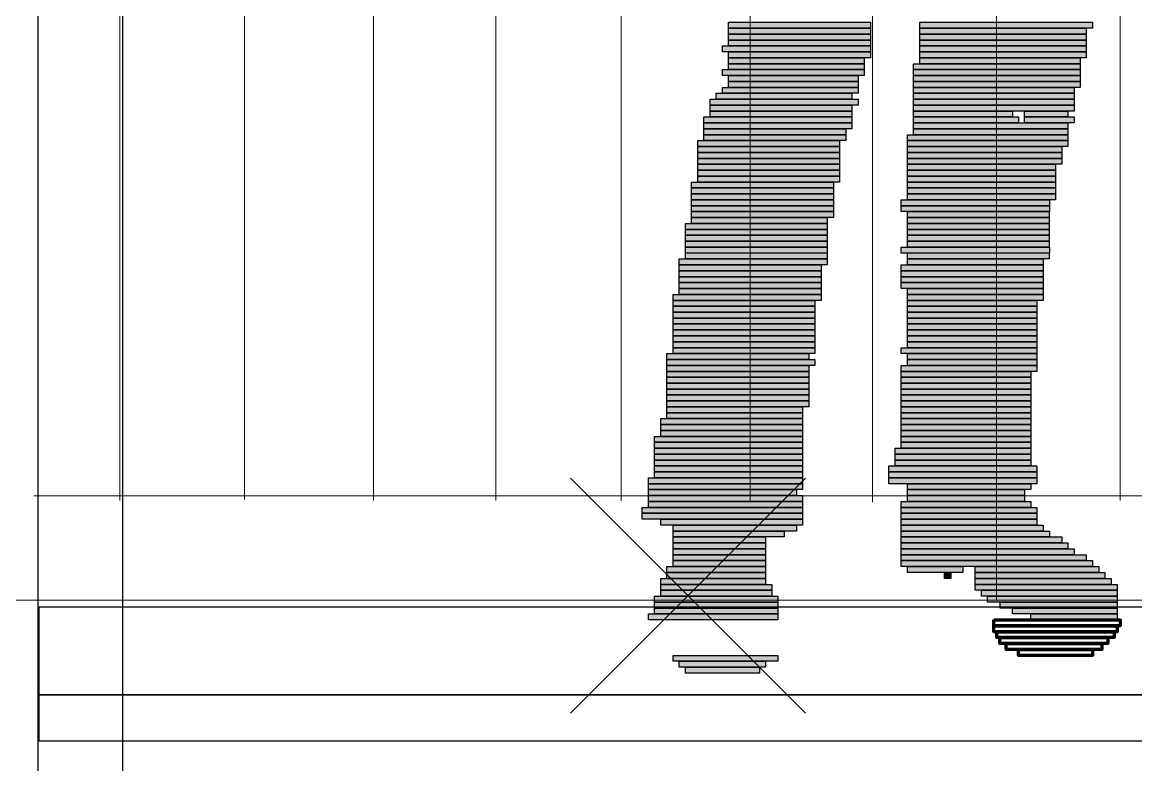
# Model space of a CAD drawing. Header units: millimetres. Extents: x 7 to 41668, y 3977 to 28530.
# Drawn here: x 16815 to 17973, y 14948 to 15720 of the extents above; entities that cross this region are included whole.
import ezdxf

# ---------------------------------------------------------------- set-up
doc = ezdxf.new("R2010")
doc.units = ezdxf.units.MM
doc.header["$LTSCALE"] = 50
for name, color, linetype in [('00_Wand_Bestand', 7, 'Continuous'), ('05_Linien_stark', 7, 'Continuous'), ('06_Linien_fein', 3, 'Continuous'), ('07_Bemassung', 6, 'Continuous')]:
    doc.layers.add(name, color=color, linetype=linetype)

msp = doc.modelspace()

# ---------------------------------------------------------------- hatches: boundary and pattern name
at = {"layer": '00_Wand_Bestand'}
for points in [[(17549.4, 15719.7), (17696.9, 15719.7), (17696.9, 15713.6), (17549.4, 15713.6)], [(17748.2, 15719.7), (17927.8, 15719.7), (17927.8, 15713.6), (17748.2, 15713.6)], [(17549.4, 15713.6), (17696.9, 15713.6), (17696.9, 15707.4), (17549.4, 15707.4)], [(17549.4, 15707.4), (17696.9, 15707.4), (17696.9, 15701.3), (17549.4, 15701.3)], [(17748.2, 15713.6), (17921.3, 15713.6), (17921.3, 15707.4), (17748.2, 15707.4)], [(17748.2, 15707.4), (17921.3, 15707.4), (17921.3, 15701.3), (17748.2, 15701.3)], [(17543, 15695.1), (17696.9, 15695.1), (17696.9, 15689), (17543, 15689)], [(17549.4, 15701.3), (17696.9, 15701.3), (17696.9, 15695.1), (17549.4, 15695.1)], [(17748.2, 15701.3), (17921.3, 15701.3), (17921.3, 15695.1), (17748.2, 15695.1)], [(17748.2, 15695.1), (17921.3, 15695.1), (17921.3, 15689), (17748.2, 15689)], [(17549.4, 15689), (17696.9, 15689), (17696.9, 15682.8), (17549.4, 15682.8)], [(17748.2, 15689), (17921.3, 15689), (17921.3, 15682.8), (17748.2, 15682.8)], [(17549.4, 15682.8), (17690.5, 15682.8), (17690.5, 15676.7), (17549.4, 15676.7)], [(17549.4, 15676.7), (17690.5, 15676.7), (17690.5, 15670.5), (17549.4, 15670.5)], [(17741.8, 15676.7), (17914.9, 15676.7), (17914.9, 15670.5), (17741.8, 15670.5)], [(17748.2, 15682.8), (17914.9, 15682.8), (17914.9, 15676.7), (17748.2, 15676.7)], [(17543, 15670.5), (17690.5, 15670.5), (17690.5, 15664.4), (17543, 15664.4)], [(17549.4, 15664.4), (17684.1, 15664.4), (17684.1, 15658.3), (17549.4, 15658.3)], [(17741.8, 15670.5), (17914.9, 15670.5), (17914.9, 15664.4), (17741.8, 15664.4)], [(17741.8, 15664.4), (17914.9, 15664.4), (17914.9, 15658.3), (17741.8, 15658.3)], [(17543, 15652.1), (17684.1, 15652.1), (17684.1, 15645.9), (17543, 15645.9)], [(17549.4, 15658.3), (17684.1, 15658.3), (17684.1, 15652.1), (17549.4, 15652.1)], [(17741.8, 15658.3), (17914.9, 15658.3), (17914.9, 15652.1), (17741.8, 15652.1)], [(17741.8, 15652.1), (17908.5, 15652.1), (17908.5, 15645.9), (17741.8, 15645.9)], [(17530.2, 15639.8), (17684.1, 15639.8), (17684.1, 15633.7), (17530.2, 15633.7)], [(17536.6, 15645.9), (17677.7, 15645.9), (17677.7, 15639.8), (17536.6, 15639.8)], [(17741.8, 15645.9), (17908.5, 15645.9), (17908.5, 15639.8), (17741.8, 15639.8)], [(17741.8, 15639.8), (17908.5, 15639.8), (17908.5, 15633.7), (17741.8, 15633.7)], [(17530.2, 15633.7), (17677.7, 15633.7), (17677.7, 15627.5), (17530.2, 15627.5)], [(17530.2, 15627.5), (17677.7, 15627.5), (17677.7, 15621.4), (17530.2, 15621.4)], [(17741.8, 15633.7), (17908.5, 15633.7), (17908.5, 15627.5), (17741.8, 15627.5)], [(17741.8, 15627.5), (17844.4, 15627.5), (17844.4, 15621.4), (17741.8, 15621.4)], [(17857.2, 15627.5), (17902.1, 15627.5), (17902.1, 15621.4), (17857.2, 15621.4)], [(17523.8, 15621.4), (17677.7, 15621.4), (17677.7, 15615.2), (17523.8, 15615.2)], [(17523.8, 15615.2), (17677.7, 15615.2), (17677.7, 15609.1), (17523.8, 15609.1)], [(17741.8, 15621.4), (17850.8, 15621.4), (17850.8, 15615.2), (17741.8, 15615.2)], [(17741.8, 15615.2), (17902.1, 15615.2), (17902.1, 15609.1), (17741.8, 15609.1)], [(17857.2, 15621.4), (17908.5, 15621.4), (17908.5, 15615.2), (17857.2, 15615.2)], [(17523.8, 15609.1), (17671.3, 15609.1), (17671.3, 15602.9), (17523.8, 15602.9)], [(17523.8, 15602.9), (17671.3, 15602.9), (17671.3, 15596.8), (17523.8, 15596.8)], [(17735.4, 15602.9), (17902.1, 15602.9), (17902.1, 15596.8), (17735.4, 15596.8)], [(17741.8, 15609.1), (17902.1, 15609.1), (17902.1, 15602.9), (17741.8, 15602.9)], [(17517.4, 15596.8), (17664.8, 15596.8), (17664.8, 15590.6), (17517.4, 15590.6)], [(17735.4, 15596.8), (17902.1, 15596.8), (17902.1, 15590.6), (17735.4, 15590.6)], [(17517.4, 15590.6), (17664.8, 15590.6), (17664.8, 15584.5), (17517.4, 15584.5)], [(17517.4, 15584.5), (17664.8, 15584.5), (17664.8, 15578.3), (17517.4, 15578.3)], [(17735.4, 15590.6), (17895.7, 15590.6), (17895.7, 15584.5), (17735.4, 15584.5)], [(17735.4, 15584.5), (17895.7, 15584.5), (17895.7, 15578.3), (17735.4, 15578.3)], [(17517.4, 15578.3), (17664.8, 15578.3), (17664.8, 15572.2), (17517.4, 15572.2)], [(17517.4, 15572.2), (17664.8, 15572.2), (17664.8, 15566), (17517.4, 15566)], [(17735.4, 15578.3), (17895.7, 15578.3), (17895.7, 15572.2), (17735.4, 15572.2)], [(17735.4, 15572.2), (17889.3, 15572.2), (17889.3, 15566), (17735.4, 15566)], [(17517.4, 15566), (17664.8, 15566), (17664.8, 15559.9), (17517.4, 15559.9)], [(17517.4, 15559.9), (17664.8, 15559.9), (17664.8, 15553.7), (17517.4, 15553.7)], [(17735.4, 15566), (17889.3, 15566), (17889.3, 15559.9), (17735.4, 15559.9)], [(17735.4, 15559.9), (17889.3, 15559.9), (17889.3, 15553.7), (17735.4, 15553.7)], [(17510.9, 15553.7), (17658.4, 15553.7), (17658.4, 15547.6), (17510.9, 15547.6)], [(17510.9, 15547.6), (17658.4, 15547.6), (17658.4, 15541.4), (17510.9, 15541.4)], [(17735.4, 15553.7), (17889.3, 15553.7), (17889.3, 15547.6), (17735.4, 15547.6)], [(17735.4, 15547.6), (17889.3, 15547.6), (17889.3, 15541.4), (17735.4, 15541.4)], [(17510.9, 15541.4), (17658.4, 15541.4), (17658.4, 15535.3), (17510.9, 15535.3)], [(17510.9, 15535.3), (17658.4, 15535.3), (17658.4, 15529.1), (17510.9, 15529.1)], [(17729, 15535.3), (17882.9, 15535.3), (17882.9, 15529.1), (17729, 15529.1)], [(17735.4, 15541.4), (17889.3, 15541.4), (17889.3, 15535.3), (17735.4, 15535.3)], [(17510.9, 15529.1), (17658.4, 15529.1), (17658.4, 15523), (17510.9, 15523)], [(17510.9, 15523), (17658.4, 15523), (17658.4, 15516.8), (17510.9, 15516.8)], [(17729, 15529.1), (17882.9, 15529.1), (17882.9, 15523), (17729, 15523)], [(17735.4, 15523), (17882.8, 15523), (17882.8, 15516.8), (17735.4, 15516.8)], [(17504.6, 15510.7), (17652, 15510.7), (17652, 15504.5), (17504.6, 15504.5)], [(17510.9, 15516.8), (17652, 15516.8), (17652, 15510.7), (17510.9, 15510.7)], [(17735.4, 15516.8), (17882.8, 15516.8), (17882.8, 15510.7), (17735.4, 15510.7)], [(17735.4, 15510.7), (17882.8, 15510.7), (17882.8, 15504.5), (17735.4, 15504.5)], [(17504.6, 15504.5), (17652, 15504.5), (17652, 15498.4), (17504.6, 15498.4)], [(17504.6, 15498.4), (17652, 15498.4), (17652, 15492.2), (17504.6, 15492.2)], [(17735.4, 15504.5), (17882.8, 15504.5), (17882.8, 15498.4), (17735.4, 15498.4)], [(17735.4, 15498.4), (17882.8, 15498.4), (17882.8, 15492.2), (17735.4, 15492.2)], [(17504.6, 15492.2), (17652, 15492.2), (17652, 15486.1), (17504.6, 15486.1)], [(17735.4, 15492.2), (17882.8, 15492.2), (17882.8, 15486.1), (17735.4, 15486.1)], [(17504.6, 15486.1), (17652, 15486.1), (17652, 15479.9), (17504.6, 15479.9)], [(17504.6, 15480), (17652, 15480), (17652, 15473.8), (17504.6, 15473.8)], [(17729, 15486.1), (17882.9, 15486.1), (17882.9, 15479.9), (17729, 15479.9)], [(17735.4, 15480), (17882.8, 15480), (17882.8, 15473.8), (17735.4, 15473.8)], [(17498.1, 15473.8), (17652, 15473.8), (17652, 15467.6), (17498.1, 15467.6)], [(17498.1, 15467.6), (17645.6, 15467.6), (17645.6, 15461.5), (17498.1, 15461.5)], [(17729, 15467.6), (17876.4, 15467.6), (17876.4, 15461.5), (17729, 15461.5)], [(17735.4, 15473.8), (17876.4, 15473.8), (17876.4, 15467.6), (17735.4, 15467.6)], [(17498.1, 15461.5), (17645.6, 15461.5), (17645.6, 15455.3), (17498.1, 15455.3)], [(17498.1, 15455.3), (17645.6, 15455.3), (17645.6, 15449.2), (17498.1, 15449.2)], [(17729, 15461.5), (17876.4, 15461.5), (17876.4, 15455.3), (17729, 15455.3)], [(17729, 15455.3), (17876.4, 15455.3), (17876.4, 15449.2), (17729, 15449.2)], [(17498.1, 15449.2), (17645.6, 15449.2), (17645.6, 15443), (17498.1, 15443)], [(17498.1, 15443), (17645.6, 15443), (17645.6, 15436.9), (17498.1, 15436.9)], [(17729, 15449.2), (17876.4, 15449.2), (17876.4, 15443), (17729, 15443)], [(17735.4, 15443), (17876.4, 15443), (17876.4, 15436.9), (17735.4, 15436.9)], [(17491.7, 15436.9), (17645.6, 15436.9), (17645.6, 15430.7), (17491.7, 15430.7)], [(17491.7, 15430.7), (17639.2, 15430.7), (17639.2, 15424.6), (17491.7, 15424.6)], [(17735.4, 15436.9), (17876.4, 15436.9), (17876.4, 15430.7), (17735.4, 15430.7)], [(17735.4, 15430.7), (17870, 15430.7), (17870, 15424.6), (17735.4, 15424.6)], [(17491.7, 15424.6), (17639.2, 15424.6), (17639.2, 15418.4), (17491.7, 15418.4)], [(17491.7, 15418.4), (17639.2, 15418.4), (17639.2, 15412.3), (17491.7, 15412.3)], [(17735.4, 15424.6), (17870, 15424.6), (17870, 15418.4), (17735.4, 15418.4)], [(17735.4, 15418.4), (17870, 15418.4), (17870, 15412.3), (17735.4, 15412.3)], [(17491.7, 15412.3), (17639.2, 15412.3), (17639.2, 15406.2), (17491.7, 15406.2)], [(17491.7, 15406.2), (17639.2, 15406.2), (17639.2, 15400), (17491.7, 15400)], [(17735.4, 15412.3), (17870, 15412.3), (17870, 15406.2), (17735.4, 15406.2)], [(17735.4, 15406.2), (17870, 15406.2), (17870, 15400), (17735.4, 15400)], [(17491.7, 15400), (17639.2, 15400), (17639.2, 15393.8), (17491.7, 15393.8)], [(17735.4, 15400), (17870, 15400), (17870, 15393.8), (17735.4, 15393.8)], [(17491.7, 15393.8), (17639.2, 15393.8), (17639.2, 15387.7), (17491.7, 15387.7)], [(17491.7, 15387.7), (17639.2, 15387.7), (17639.2, 15381.5), (17491.7, 15381.5)], [(17735.4, 15393.8), (17870, 15393.8), (17870, 15387.7), (17735.4, 15387.7)], [(17735.4, 15387.7), (17870, 15387.7), (17870, 15381.5), (17735.4, 15381.5)], [(17485.3, 15375.4), (17632.8, 15375.4), (17632.8, 15369.3), (17485.3, 15369.3)], [(17491.7, 15381.5), (17639.2, 15381.5), (17639.2, 15375.4), (17491.7, 15375.4)], [(17729, 15381.5), (17870, 15381.5), (17870, 15375.4), (17729, 15375.4)], [(17735.4, 15375.4), (17870, 15375.4), (17870, 15369.3), (17735.4, 15369.3)], [(17485.3, 15369.3), (17639.2, 15369.3), (17639.2, 15363.1), (17485.3, 15363.1)], [(17485.3, 15363.1), (17632.8, 15363.1), (17632.8, 15356.9), (17485.3, 15356.9)], [(17729, 15363.1), (17870, 15363.1), (17870, 15356.9), (17729, 15356.9)], [(17735.4, 15369.3), (17870, 15369.3), (17870, 15363.1), (17735.4, 15363.1)], [(17485.3, 15356.9), (17632.8, 15356.9), (17632.8, 15350.8), (17485.3, 15350.8)], [(17485.3, 15350.8), (17632.8, 15350.8), (17632.8, 15344.7), (17485.3, 15344.7)], [(17729, 15356.9), (17863.6, 15356.9), (17863.6, 15350.8), (17729, 15350.8)], [(17729, 15350.8), (17863.6, 15350.8), (17863.6, 15344.7), (17729, 15344.7)], [(17485.3, 15344.7), (17632.8, 15344.7), (17632.8, 15338.5), (17485.3, 15338.5)], [(17485.3, 15338.5), (17632.8, 15338.5), (17632.8, 15332.4), (17485.3, 15332.4)], [(17729, 15344.7), (17863.6, 15344.7), (17863.6, 15338.5), (17729, 15338.5)], [(17729, 15338.5), (17863.6, 15338.5), (17863.6, 15332.4), (17729, 15332.4)], [(17485.3, 15332.4), (17632.8, 15332.4), (17632.8, 15326.2), (17485.3, 15326.2)], [(17485.3, 15326.2), (17632.8, 15326.2), (17632.8, 15320.1), (17485.3, 15320.1)], [(17729, 15332.4), (17863.6, 15332.4), (17863.6, 15326.2), (17729, 15326.2)], [(17729, 15326.2), (17863.6, 15326.2), (17863.6, 15320.1), (17729, 15320.1)], [(17485.3, 15320.1), (17626.4, 15320.1), (17626.4, 15313.9), (17485.3, 15313.9)], [(17485.3, 15313.9), (17626.4, 15313.9), (17626.4, 15307.8), (17485.3, 15307.8)], [(17729, 15320.1), (17863.6, 15320.1), (17863.6, 15313.9), (17729, 15313.9)], [(17729, 15313.9), (17863.6, 15313.9), (17863.6, 15307.8), (17729, 15307.8)], [(17478.9, 15307.8), (17626.4, 15307.8), (17626.4, 15301.6), (17478.9, 15301.6)], [(17478.9, 15301.6), (17626.4, 15301.6), (17626.4, 15295.5), (17478.9, 15295.5)], [(17729, 15307.8), (17863.6, 15307.8), (17863.6, 15301.6), (17729, 15301.6)], [(17729, 15301.6), (17863.6, 15301.6), (17863.6, 15295.5), (17729, 15295.5)], [(17478.9, 15295.5), (17626.4, 15295.5), (17626.4, 15289.3), (17478.9, 15289.3)], [(17729, 15295.5), (17863.6, 15295.5), (17863.6, 15289.3), (17729, 15289.3)], [(17472.4, 15289.3), (17626.3, 15289.3), (17626.3, 15283.2), (17472.4, 15283.2)], [(17472.4, 15283.2), (17626.3, 15283.2), (17626.3, 15277), (17472.4, 15277)], [(17729, 15289.3), (17863.6, 15289.3), (17863.6, 15283.2), (17729, 15283.2)], [(17729, 15283.2), (17863.6, 15283.2), (17863.6, 15277), (17729, 15277)], [(17472.4, 15277), (17626.3, 15277), (17626.3, 15270.9), (17472.4, 15270.9)], [(17472.4, 15270.9), (17626.3, 15270.9), (17626.3, 15264.7), (17472.4, 15264.7)], [(17722.5, 15277), (17863.6, 15277), (17863.6, 15270.9), (17722.5, 15270.9)], [(17722.5, 15270.9), (17863.6, 15270.9), (17863.6, 15264.7), (17722.5, 15264.7)], [(17472.4, 15264.7), (17626.3, 15264.7), (17626.3, 15258.6), (17472.4, 15258.6)], [(17472.4, 15258.6), (17626.3, 15258.6), (17626.3, 15252.4), (17472.4, 15252.4)], [(17716.1, 15258.6), (17870, 15258.6), (17870, 15252.4), (17716.1, 15252.4)], [(17722.5, 15264.7), (17863.6, 15264.7), (17863.6, 15258.6), (17722.5, 15258.6)], [(17466.1, 15246.2), (17626.4, 15246.2), (17626.4, 15240.1), (17466.1, 15240.1)], [(17472.4, 15252.4), (17626.3, 15252.4), (17626.3, 15246.2), (17472.4, 15246.2)], [(17716.1, 15252.4), (17870, 15252.4), (17870, 15246.2), (17716.1, 15246.2)], [(17716.1, 15246.2), (17870, 15246.2), (17870, 15240.1), (17716.1, 15240.1)], [(17466.1, 15240.1), (17626.4, 15240.1), (17626.4, 15234), (17466.1, 15234)], [(17466.1, 15234), (17620, 15234), (17620, 15227.8), (17466.1, 15227.8)], [(17735.4, 15240.1), (17863.6, 15240.1), (17863.6, 15234), (17735.4, 15234)], [(17735.4, 15234), (17857.2, 15234), (17857.2, 15227.8), (17735.4, 15227.8)], [(17466.1, 15227.8), (17626.4, 15227.8), (17626.4, 15221.7), (17466.1, 15221.7)], [(17466.1, 15221.7), (17626.4, 15221.7), (17626.4, 15215.5), (17466.1, 15215.5)], [(17729, 15221.7), (17863.6, 15221.7), (17863.6, 15215.5), (17729, 15215.5)], [(17735.4, 15227.8), (17857.2, 15227.8), (17857.2, 15221.7), (17735.4, 15221.7)], [(17459.6, 15215.5), (17626.4, 15215.5), (17626.4, 15209.4), (17459.6, 15209.4)], [(17459.6, 15209.4), (17626.4, 15209.4), (17626.4, 15203.2), (17459.6, 15203.2)], [(17729, 15215.5), (17870, 15215.5), (17870, 15209.4), (17729, 15209.4)], [(17729, 15209.4), (17870, 15209.4), (17870, 15203.2), (17729, 15203.2)], [(17478.9, 15203.2), (17626.4, 15203.2), (17626.4, 15197.1), (17478.9, 15197.1)], [(17729, 15203.2), (17870, 15203.2), (17870, 15197.1), (17729, 15197.1)], [(17491.7, 15197.1), (17619.9, 15197.1), (17619.9, 15190.9), (17491.7, 15190.9)], [(17491.7, 15190.9), (17607.1, 15190.9), (17607.1, 15184.8), (17491.7, 15184.8)], [(17729, 15197.1), (17876.4, 15197.1), (17876.4, 15190.9), (17729, 15190.9)], [(17729, 15190.9), (17882.9, 15190.9), (17882.9, 15184.8), (17729, 15184.8)], [(17491.7, 15184.8), (17587.9, 15184.8), (17587.9, 15178.6), (17491.7, 15178.6)], [(17491.7, 15178.6), (17587.9, 15178.6), (17587.9, 15172.5), (17491.7, 15172.5)], [(17729, 15184.8), (17895.7, 15184.8), (17895.7, 15178.6), (17729, 15178.6)], [(17729, 15178.6), (17902.1, 15178.6), (17902.1, 15172.5), (17729, 15172.5)], [(17491.7, 15172.5), (17587.9, 15172.5), (17587.9, 15166.3), (17491.7, 15166.3)], [(17491.7, 15166.3), (17587.9, 15166.3), (17587.9, 15160.2), (17491.7, 15160.2)], [(17729, 15172.5), (17908.5, 15172.5), (17908.5, 15166.3), (17729, 15166.3)], [(17729, 15166.3), (17921.3, 15166.3), (17921.3, 15160.2), (17729, 15160.2)], [(17485.3, 15154), (17587.9, 15154), (17587.9, 15147.9), (17485.3, 15147.9)], [(17491.7, 15160.2), (17587.9, 15160.2), (17587.9, 15154), (17491.7, 15154)], [(17729, 15160.2), (17927.8, 15160.2), (17927.8, 15154), (17729, 15154)], [(17735.4, 15154), (17793.1, 15154), (17793.1, 15147.9), (17735.4, 15147.9)], [(17805.9, 15154), (17934.2, 15154), (17934.2, 15147.9), (17805.9, 15147.9)], [(17478.9, 15141.8), (17587.9, 15141.8), (17587.9, 15135.6), (17478.9, 15135.6)], [(17485.3, 15147.9), (17587.9, 15147.9), (17587.9, 15141.8), (17485.3, 15141.8)], [(17773.9, 15147.9), (17780.3, 15147.9), (17780.3, 15141.8), (17773.9, 15141.8)], [(17805.9, 15147.9), (17940.6, 15147.9), (17940.6, 15141.8), (17805.9, 15141.8)], [(17805.9, 15141.8), (17947, 15141.8), (17947, 15135.6), (17805.9, 15135.6)], [(17478.9, 15135.6), (17594.3, 15135.6), (17594.3, 15129.4), (17478.9, 15129.4)], [(17478.9, 15129.4), (17594.3, 15129.4), (17594.3, 15123.3), (17478.9, 15123.3)], [(17805.9, 15135.6), (17953.4, 15135.6), (17953.4, 15129.4), (17805.9, 15129.4)], [(17812.3, 15129.4), (17953.4, 15129.4), (17953.4, 15123.3), (17812.3, 15123.3)], [(17472.4, 15123.3), (17600.7, 15123.3), (17600.7, 15117.2), (17472.4, 15117.2)], [(17472.4, 15117.2), (17600.7, 15117.2), (17600.7, 15111), (17472.4, 15111)], [(17818.7, 15123.3), (17953.4, 15123.3), (17953.4, 15117.2), (17818.7, 15117.2)], [(17831.6, 15117.2), (17953.4, 15117.2), (17953.4, 15111), (17831.6, 15111)], [(17466.1, 15104.9), (17600.7, 15104.9), (17600.7, 15098.7), (17466.1, 15098.7)], [(17472.4, 15111), (17600.7, 15111), (17600.7, 15104.9), (17472.4, 15104.9)], [(17844.4, 15111), (17953.4, 15111), (17953.4, 15104.9), (17844.4, 15104.9)], [(17863.6, 15104.9), (17953.4, 15104.9), (17953.4, 15098.7), (17863.6, 15098.7)], [(17491.7, 15061.8), (17600.7, 15061.8), (17600.7, 15055.7), (17491.7, 15055.7)], [(17498.1, 15055.7), (17587.9, 15055.7), (17587.9, 15049.5), (17498.1, 15049.5)], [(17504.6, 15049.5), (17581.5, 15049.5), (17581.5, 15043.4), (17504.6, 15043.4)]]:
    msp.add_hatch(color=7, dxfattribs=at).paths.add_polyline_path(points)

# ---------------------------------------------------------------- linework, layer by layer
for points in [[(17549.4, 15719.7), (17696.9, 15719.7), (17696.9, 15713.6), (17549.4, 15713.6)], [(17748.2, 15719.7), (17927.8, 15719.7), (17927.8, 15713.6), (17748.2, 15713.6)], [(17549.4, 15713.6), (17696.9, 15713.6), (17696.9, 15707.4), (17549.4, 15707.4)], [(17549.4, 15707.4), (17696.9, 15707.4), (17696.9, 15701.3), (17549.4, 15701.3)], [(17748.2, 15713.6), (17921.3, 15713.6), (17921.3, 15707.4), (17748.2, 15707.4)], [(17748.2, 15707.4), (17921.3, 15707.4), (17921.3, 15701.3), (17748.2, 15701.3)], [(17543, 15695.1), (17696.9, 15695.1), (17696.9, 15689), (17543, 15689)], [(17549.4, 15701.3), (17696.9, 15701.3), (17696.9, 15695.1), (17549.4, 15695.1)], [(17748.2, 15701.3), (17921.3, 15701.3), (17921.3, 15695.1), (17748.2, 15695.1)], [(17748.2, 15695.1), (17921.3, 15695.1), (17921.3, 15689), (17748.2, 15689)], [(17549.4, 15689), (17696.9, 15689), (17696.9, 15682.8), (17549.4, 15682.8)], [(17748.2, 15689), (17921.3, 15689), (17921.3, 15682.8), (17748.2, 15682.8)], [(17549.4, 15682.8), (17690.5, 15682.8), (17690.5, 15676.7), (17549.4, 15676.7)], [(17549.4, 15676.7), (17690.5, 15676.7), (17690.5, 15670.5), (17549.4, 15670.5)], [(17741.8, 15676.7), (17914.9, 15676.7), (17914.9, 15670.5), (17741.8, 15670.5)], [(17748.2, 15682.8), (17914.9, 15682.8), (17914.9, 15676.7), (17748.2, 15676.7)], [(17543, 15670.5), (17690.5, 15670.5), (17690.5, 15664.4), (17543, 15664.4)], [(17549.4, 15664.4), (17684.1, 15664.4), (17684.1, 15658.3), (17549.4, 15658.3)], [(17741.8, 15670.5), (17914.9, 15670.5), (17914.9, 15664.4), (17741.8, 15664.4)], [(17741.8, 15664.4), (17914.9, 15664.4), (17914.9, 15658.3), (17741.8, 15658.3)], [(17543, 15652.1), (17684.1, 15652.1), (17684.1, 15645.9), (17543, 15645.9)], [(17549.4, 15658.3), (17684.1, 15658.3), (17684.1, 15652.1), (17549.4, 15652.1)], [(17741.8, 15658.3), (17914.9, 15658.3), (17914.9, 15652.1), (17741.8, 15652.1)], [(17741.8, 15652.1), (17908.5, 15652.1), (17908.5, 15645.9), (17741.8, 15645.9)], [(17530.2, 15639.8), (17684.1, 15639.8), (17684.1, 15633.7), (17530.2, 15633.7)], [(17536.6, 15645.9), (17677.7, 15645.9), (17677.7, 15639.8), (17536.6, 15639.8)], [(17741.8, 15645.9), (17908.5, 15645.9), (17908.5, 15639.8), (17741.8, 15639.8)], [(17741.8, 15639.8), (17908.5, 15639.8), (17908.5, 15633.7), (17741.8, 15633.7)], [(17530.2, 15633.7), (17677.7, 15633.7), (17677.7, 15627.5), (17530.2, 15627.5)], [(17530.2, 15627.5), (17677.7, 15627.5), (17677.7, 15621.4), (17530.2, 15621.4)], [(17741.8, 15633.7), (17908.5, 15633.7), (17908.5, 15627.5), (17741.8, 15627.5)], [(17741.8, 15627.5), (17844.4, 15627.5), (17844.4, 15621.4), (17741.8, 15621.4)], [(17857.2, 15627.5), (17902.1, 15627.5), (17902.1, 15621.4), (17857.2, 15621.4)], [(17523.8, 15621.4), (17677.7, 15621.4), (17677.7, 15615.2), (17523.8, 15615.2)], [(17523.8, 15615.2), (17677.7, 15615.2), (17677.7, 15609.1), (17523.8, 15609.1)], [(17741.8, 15621.4), (17850.8, 15621.4), (17850.8, 15615.2), (17741.8, 15615.2)], [(17741.8, 15615.2), (17902.1, 15615.2), (17902.1, 15609.1), (17741.8, 15609.1)], [(17857.2, 15621.4), (17908.5, 15621.4), (17908.5, 15615.2), (17857.2, 15615.2)], [(17523.8, 15609.1), (17671.3, 15609.1), (17671.3, 15602.9), (17523.8, 15602.9)], [(17523.8, 15602.9), (17671.3, 15602.9), (17671.3, 15596.8), (17523.8, 15596.8)], [(17735.4, 15602.9), (17902.1, 15602.9), (17902.1, 15596.8), (17735.4, 15596.8)], [(17741.8, 15609.1), (17902.1, 15609.1), (17902.1, 15602.9), (17741.8, 15602.9)], [(17517.4, 15596.8), (17664.8, 15596.8), (17664.8, 15590.6), (17517.4, 15590.6)], [(17735.4, 15596.8), (17902.1, 15596.8), (17902.1, 15590.6), (17735.4, 15590.6)], [(17517.4, 15590.6), (17664.8, 15590.6), (17664.8, 15584.5), (17517.4, 15584.5)], [(17517.4, 15584.5), (17664.8, 15584.5), (17664.8, 15578.3), (17517.4, 15578.3)], [(17735.4, 15590.6), (17895.7, 15590.6), (17895.7, 15584.5), (17735.4, 15584.5)], [(17735.4, 15584.5), (17895.7, 15584.5), (17895.7, 15578.3), (17735.4, 15578.3)], [(17517.4, 15578.3), (17664.8, 15578.3), (17664.8, 15572.2), (17517.4, 15572.2)], [(17517.4, 15572.2), (17664.8, 15572.2), (17664.8, 15566), (17517.4, 15566)], [(17735.4, 15578.3), (17895.7, 15578.3), (17895.7, 15572.2), (17735.4, 15572.2)], [(17735.4, 15572.2), (17889.3, 15572.2), (17889.3, 15566), (17735.4, 15566)], [(17517.4, 15566), (17664.8, 15566), (17664.8, 15559.9), (17517.4, 15559.9)], [(17517.4, 15559.9), (17664.8, 15559.9), (17664.8, 15553.7), (17517.4, 15553.7)], [(17735.4, 15566), (17889.3, 15566), (17889.3, 15559.9), (17735.4, 15559.9)], [(17735.4, 15559.9), (17889.3, 15559.9), (17889.3, 15553.7), (17735.4, 15553.7)], [(17510.9, 15553.7), (17658.4, 15553.7), (17658.4, 15547.6), (17510.9, 15547.6)], [(17510.9, 15547.6), (17658.4, 15547.6), (17658.4, 15541.4), (17510.9, 15541.4)], [(17735.4, 15553.7), (17889.3, 15553.7), (17889.3, 15547.6), (17735.4, 15547.6)], [(17735.4, 15547.6), (17889.3, 15547.6), (17889.3, 15541.4), (17735.4, 15541.4)], [(17510.9, 15541.4), (17658.4, 15541.4), (17658.4, 15535.3), (17510.9, 15535.3)], [(17510.9, 15535.3), (17658.4, 15535.3), (17658.4, 15529.1), (17510.9, 15529.1)], [(17729, 15535.3), (17882.9, 15535.3), (17882.9, 15529.1), (17729, 15529.1)], [(17735.4, 15541.4), (17889.3, 15541.4), (17889.3, 15535.3), (17735.4, 15535.3)], [(17510.9, 15529.1), (17658.4, 15529.1), (17658.4, 15523), (17510.9, 15523)], [(17510.9, 15523), (17658.4, 15523), (17658.4, 15516.8), (17510.9, 15516.8)], [(17729, 15529.1), (17882.9, 15529.1), (17882.9, 15523), (17729, 15523)], [(17735.4, 15523), (17882.8, 15523), (17882.8, 15516.8), (17735.4, 15516.8)], [(17504.6, 15510.7), (17652, 15510.7), (17652, 15504.5), (17504.6, 15504.5)], [(17510.9, 15516.8), (17652, 15516.8), (17652, 15510.7), (17510.9, 15510.7)], [(17735.4, 15516.8), (17882.8, 15516.8), (17882.8, 15510.7), (17735.4, 15510.7)], [(17735.4, 15510.7), (17882.8, 15510.7), (17882.8, 15504.5), (17735.4, 15504.5)], [(17504.6, 15504.5), (17652, 15504.5), (17652, 15498.4), (17504.6, 15498.4)], [(17504.6, 15498.4), (17652, 15498.4), (17652, 15492.2), (17504.6, 15492.2)], [(17735.4, 15504.5), (17882.8, 15504.5), (17882.8, 15498.4), (17735.4, 15498.4)], [(17735.4, 15498.4), (17882.8, 15498.4), (17882.8, 15492.2), (17735.4, 15492.2)], [(17504.6, 15492.2), (17652, 15492.2), (17652, 15486.1), (17504.6, 15486.1)], [(17735.4, 15492.2), (17882.8, 15492.2), (17882.8, 15486.1), (17735.4, 15486.1)], [(17504.6, 15486.1), (17652, 15486.1), (17652, 15479.9), (17504.6, 15479.9)], [(17504.6, 15480), (17652, 15480), (17652, 15473.8), (17504.6, 15473.8)], [(17729, 15486.1), (17882.9, 15486.1), (17882.9, 15479.9), (17729, 15479.9)], [(17735.4, 15480), (17882.8, 15480), (17882.8, 15473.8), (17735.4, 15473.8)], [(17498.1, 15473.8), (17652, 15473.8), (17652, 15467.6), (17498.1, 15467.6)], [(17498.1, 15467.6), (17645.6, 15467.6), (17645.6, 15461.5), (17498.1, 15461.5)], [(17729, 15467.6), (17876.4, 15467.6), (17876.4, 15461.5), (17729, 15461.5)], [(17735.4, 15473.8), (17876.4, 15473.8), (17876.4, 15467.6), (17735.4, 15467.6)], [(17498.1, 15461.5), (17645.6, 15461.5), (17645.6, 15455.3), (17498.1, 15455.3)], [(17498.1, 15455.3), (17645.6, 15455.3), (17645.6, 15449.2), (17498.1, 15449.2)], [(17729, 15461.5), (17876.4, 15461.5), (17876.4, 15455.3), (17729, 15455.3)], [(17729, 15455.3), (17876.4, 15455.3), (17876.4, 15449.2), (17729, 15449.2)], [(17498.1, 15449.2), (17645.6, 15449.2), (17645.6, 15443), (17498.1, 15443)], [(17498.1, 15443), (17645.6, 15443), (17645.6, 15436.9), (17498.1, 15436.9)], [(17729, 15449.2), (17876.4, 15449.2), (17876.4, 15443), (17729, 15443)], [(17735.4, 15443), (17876.4, 15443), (17876.4, 15436.9), (17735.4, 15436.9)], [(17491.7, 15436.9), (17645.6, 15436.9), (17645.6, 15430.7), (17491.7, 15430.7)], [(17491.7, 15430.7), (17639.2, 15430.7), (17639.2, 15424.6), (17491.7, 15424.6)], [(17735.4, 15436.9), (17876.4, 15436.9), (17876.4, 15430.7), (17735.4, 15430.7)], [(17735.4, 15430.7), (17870, 15430.7), (17870, 15424.6), (17735.4, 15424.6)], [(17491.7, 15424.6), (17639.2, 15424.6), (17639.2, 15418.4), (17491.7, 15418.4)], [(17491.7, 15418.4), (17639.2, 15418.4), (17639.2, 15412.3), (17491.7, 15412.3)], [(17735.4, 15424.6), (17870, 15424.6), (17870, 15418.4), (17735.4, 15418.4)], [(17735.4, 15418.4), (17870, 15418.4), (17870, 15412.3), (17735.4, 15412.3)], [(17491.7, 15412.3), (17639.2, 15412.3), (17639.2, 15406.2), (17491.7, 15406.2)], [(17491.7, 15406.2), (17639.2, 15406.2), (17639.2, 15400), (17491.7, 15400)], [(17735.4, 15412.3), (17870, 15412.3), (17870, 15406.2), (17735.4, 15406.2)], [(17735.4, 15406.2), (17870, 15406.2), (17870, 15400), (17735.4, 15400)], [(17491.7, 15400), (17639.2, 15400), (17639.2, 15393.8), (17491.7, 15393.8)], [(17735.4, 15400), (17870, 15400), (17870, 15393.8), (17735.4, 15393.8)], [(17491.7, 15393.8), (17639.2, 15393.8), (17639.2, 15387.7), (17491.7, 15387.7)], [(17491.7, 15387.7), (17639.2, 15387.7), (17639.2, 15381.5), (17491.7, 15381.5)], [(17735.4, 15393.8), (17870, 15393.8), (17870, 15387.7), (17735.4, 15387.7)], [(17735.4, 15387.7), (17870, 15387.7), (17870, 15381.5), (17735.4, 15381.5)], [(17485.3, 15375.4), (17632.8, 15375.4), (17632.8, 15369.3), (17485.3, 15369.3)], [(17491.7, 15381.5), (17639.2, 15381.5), (17639.2, 15375.4), (17491.7, 15375.4)], [(17729, 15381.5), (17870, 15381.5), (17870, 15375.4), (17729, 15375.4)], [(17735.4, 15375.4), (17870, 15375.4), (17870, 15369.3), (17735.4, 15369.3)], [(17485.3, 15369.3), (17639.2, 15369.3), (17639.2, 15363.1), (17485.3, 15363.1)], [(17485.3, 15363.1), (17632.8, 15363.1), (17632.8, 15356.9), (17485.3, 15356.9)], [(17729, 15363.1), (17870, 15363.1), (17870, 15356.9), (17729, 15356.9)], [(17735.4, 15369.3), (17870, 15369.3), (17870, 15363.1), (17735.4, 15363.1)], [(17485.3, 15356.9), (17632.8, 15356.9), (17632.8, 15350.8), (17485.3, 15350.8)], [(17485.3, 15350.8), (17632.8, 15350.8), (17632.8, 15344.7), (17485.3, 15344.7)], [(17729, 15356.9), (17863.6, 15356.9), (17863.6, 15350.8), (17729, 15350.8)], [(17729, 15350.8), (17863.6, 15350.8), (17863.6, 15344.7), (17729, 15344.7)], [(17485.3, 15344.7), (17632.8, 15344.7), (17632.8, 15338.5), (17485.3, 15338.5)], [(17485.3, 15338.5), (17632.8, 15338.5), (17632.8, 15332.4), (17485.3, 15332.4)], [(17729, 15344.7), (17863.6, 15344.7), (17863.6, 15338.5), (17729, 15338.5)], [(17729, 15338.5), (17863.6, 15338.5), (17863.6, 15332.4), (17729, 15332.4)], [(17485.3, 15332.4), (17632.8, 15332.4), (17632.8, 15326.2), (17485.3, 15326.2)], [(17485.3, 15326.2), (17632.8, 15326.2), (17632.8, 15320.1), (17485.3, 15320.1)], [(17729, 15332.4), (17863.6, 15332.4), (17863.6, 15326.2), (17729, 15326.2)], [(17729, 15326.2), (17863.6, 15326.2), (17863.6, 15320.1), (17729, 15320.1)], [(17485.3, 15320.1), (17626.4, 15320.1), (17626.4, 15313.9), (17485.3, 15313.9)], [(17485.3, 15313.9), (17626.4, 15313.9), (17626.4, 15307.8), (17485.3, 15307.8)], [(17729, 15320.1), (17863.6, 15320.1), (17863.6, 15313.9), (17729, 15313.9)], [(17729, 15313.9), (17863.6, 15313.9), (17863.6, 15307.8), (17729, 15307.8)], [(17478.9, 15307.8), (17626.4, 15307.8), (17626.4, 15301.6), (17478.9, 15301.6)], [(17478.9, 15301.6), (17626.4, 15301.6), (17626.4, 15295.5), (17478.9, 15295.5)], [(17729, 15307.8), (17863.6, 15307.8), (17863.6, 15301.6), (17729, 15301.6)], [(17729, 15301.6), (17863.6, 15301.6), (17863.6, 15295.5), (17729, 15295.5)], [(17478.9, 15295.5), (17626.4, 15295.5), (17626.4, 15289.3), (17478.9, 15289.3)], [(17729, 15295.5), (17863.6, 15295.5), (17863.6, 15289.3), (17729, 15289.3)], [(17472.4, 15289.3), (17626.3, 15289.3), (17626.3, 15283.2), (17472.4, 15283.2)], [(17472.4, 15283.2), (17626.3, 15283.2), (17626.3, 15277), (17472.4, 15277)], [(17729, 15289.3), (17863.6, 15289.3), (17863.6, 15283.2), (17729, 15283.2)], [(17729, 15283.2), (17863.6, 15283.2), (17863.6, 15277), (17729, 15277)], [(17472.4, 15277), (17626.3, 15277), (17626.3, 15270.9), (17472.4, 15270.9)], [(17472.4, 15270.9), (17626.3, 15270.9), (17626.3, 15264.7), (17472.4, 15264.7)], [(17722.5, 15277), (17863.6, 15277), (17863.6, 15270.9), (17722.5, 15270.9)], [(17722.5, 15270.9), (17863.6, 15270.9), (17863.6, 15264.7), (17722.5, 15264.7)], [(17472.4, 15264.7), (17626.3, 15264.7), (17626.3, 15258.6), (17472.4, 15258.6)], [(17472.4, 15258.6), (17626.3, 15258.6), (17626.3, 15252.4), (17472.4, 15252.4)], [(17716.1, 15258.6), (17870, 15258.6), (17870, 15252.4), (17716.1, 15252.4)], [(17722.5, 15264.7), (17863.6, 15264.7), (17863.6, 15258.6), (17722.5, 15258.6)], [(17466.1, 15246.2), (17626.4, 15246.2), (17626.4, 15240.1), (17466.1, 15240.1)], [(17472.4, 15252.4), (17626.3, 15252.4), (17626.3, 15246.2), (17472.4, 15246.2)], [(17716.1, 15252.4), (17870, 15252.4), (17870, 15246.2), (17716.1, 15246.2)], [(17716.1, 15246.2), (17870, 15246.2), (17870, 15240.1), (17716.1, 15240.1)], [(17466.1, 15240.1), (17626.4, 15240.1), (17626.4, 15234), (17466.1, 15234)], [(17466.1, 15234), (17620, 15234), (17620, 15227.8), (17466.1, 15227.8)], [(17735.4, 15240.1), (17863.6, 15240.1), (17863.6, 15234), (17735.4, 15234)], [(17735.4, 15234), (17857.2, 15234), (17857.2, 15227.8), (17735.4, 15227.8)], [(17466.1, 15227.8), (17626.4, 15227.8), (17626.4, 15221.7), (17466.1, 15221.7)], [(17466.1, 15221.7), (17626.4, 15221.7), (17626.4, 15215.5), (17466.1, 15215.5)], [(17729, 15221.7), (17863.6, 15221.7), (17863.6, 15215.5), (17729, 15215.5)], [(17735.4, 15227.8), (17857.2, 15227.8), (17857.2, 15221.7), (17735.4, 15221.7)], [(17459.6, 15215.5), (17626.4, 15215.5), (17626.4, 15209.4), (17459.6, 15209.4)], [(17459.6, 15209.4), (17626.4, 15209.4), (17626.4, 15203.2), (17459.6, 15203.2)], [(17729, 15215.5), (17870, 15215.5), (17870, 15209.4), (17729, 15209.4)], [(17729, 15209.4), (17870, 15209.4), (17870, 15203.2), (17729, 15203.2)], [(17478.9, 15203.2), (17626.4, 15203.2), (17626.4, 15197.1), (17478.9, 15197.1)], [(17729, 15203.2), (17870, 15203.2), (17870, 15197.1), (17729, 15197.1)], [(17491.7, 15197.1), (17619.9, 15197.1), (17619.9, 15190.9), (17491.7, 15190.9)], [(17491.7, 15190.9), (17607.1, 15190.9), (17607.1, 15184.8), (17491.7, 15184.8)], [(17729, 15197.1), (17876.4, 15197.1), (17876.4, 15190.9), (17729, 15190.9)], [(17729, 15190.9), (17882.9, 15190.9), (17882.9, 15184.8), (17729, 15184.8)], [(17491.7, 15184.8), (17587.9, 15184.8), (17587.9, 15178.6), (17491.7, 15178.6)], [(17491.7, 15178.6), (17587.9, 15178.6), (17587.9, 15172.5), (17491.7, 15172.5)], [(17729, 15184.8), (17895.7, 15184.8), (17895.7, 15178.6), (17729, 15178.6)], [(17729, 15178.6), (17902.1, 15178.6), (17902.1, 15172.5), (17729, 15172.5)], [(17491.7, 15172.5), (17587.9, 15172.5), (17587.9, 15166.3), (17491.7, 15166.3)], [(17491.7, 15166.3), (17587.9, 15166.3), (17587.9, 15160.2), (17491.7, 15160.2)], [(17729, 15172.5), (17908.5, 15172.5), (17908.5, 15166.3), (17729, 15166.3)], [(17729, 15166.3), (17921.3, 15166.3), (17921.3, 15160.2), (17729, 15160.2)], [(17485.3, 15154), (17587.9, 15154), (17587.9, 15147.9), (17485.3, 15147.9)], [(17491.7, 15160.2), (17587.9, 15160.2), (17587.9, 15154), (17491.7, 15154)], [(17729, 15160.2), (17927.8, 15160.2), (17927.8, 15154), (17729, 15154)], [(17735.4, 15154), (17793.1, 15154), (17793.1, 15147.9), (17735.4, 15147.9)], [(17805.9, 15154), (17934.2, 15154), (17934.2, 15147.9), (17805.9, 15147.9)], [(17478.9, 15141.8), (17587.9, 15141.8), (17587.9, 15135.6), (17478.9, 15135.6)], [(17485.3, 15147.9), (17587.9, 15147.9), (17587.9, 15141.8), (17485.3, 15141.8)], [(17773.9, 15147.9), (17780.3, 15147.9), (17780.3, 15141.8), (17773.9, 15141.8)], [(17805.9, 15147.9), (17940.6, 15147.9), (17940.6, 15141.8), (17805.9, 15141.8)], [(17805.9, 15141.8), (17947, 15141.8), (17947, 15135.6), (17805.9, 15135.6)], [(17478.9, 15135.6), (17594.3, 15135.6), (17594.3, 15129.4), (17478.9, 15129.4)], [(17478.9, 15129.4), (17594.3, 15129.4), (17594.3, 15123.3), (17478.9, 15123.3)], [(17805.9, 15135.6), (17953.4, 15135.6), (17953.4, 15129.4), (17805.9, 15129.4)], [(17812.3, 15129.4), (17953.4, 15129.4), (17953.4, 15123.3), (17812.3, 15123.3)], [(17472.4, 15123.3), (17600.7, 15123.3), (17600.7, 15117.2), (17472.4, 15117.2)], [(17472.4, 15117.2), (17600.7, 15117.2), (17600.7, 15111), (17472.4, 15111)], [(17818.7, 15123.3), (17953.4, 15123.3), (17953.4, 15117.2), (17818.7, 15117.2)], [(17831.6, 15117.2), (17953.4, 15117.2), (17953.4, 15111), (17831.6, 15111)], [(17466.1, 15104.9), (17600.7, 15104.9), (17600.7, 15098.7), (17466.1, 15098.7)], [(17472.4, 15111), (17600.7, 15111), (17600.7, 15104.9), (17472.4, 15104.9)], [(17844.4, 15111), (17953.4, 15111), (17953.4, 15104.9), (17844.4, 15104.9)], [(17863.6, 15104.9), (17953.4, 15104.9), (17953.4, 15098.7), (17863.6, 15098.7)], [(17491.7, 15061.8), (17600.7, 15061.8), (17600.7, 15055.7), (17491.7, 15055.7)], [(17498.1, 15055.7), (17587.9, 15055.7), (17587.9, 15049.5), (17498.1, 15049.5)], [(17504.6, 15049.5), (17581.5, 15049.5), (17581.5, 15043.4), (17504.6, 15043.4)]]:
    msp.add_lwpolyline(points, close=True, dxfattribs=at)
at = {"layer": '05_Linien_stark', "lineweight": 15}
for p, q in [((17827.8, 16229.6), (17827.8, 15119.6)), ((17827.8, 16229.6), (17827.8, 15119.6)), ((16916.6, 16104.2), (16916.6, 15222.9)), ((16916.6, 16104.2), (16916.6, 15222.9)), ((17046.3, 16105.1), (17046.3, 15223.7)), ((17046.3, 16105.1), (17046.3, 15223.7)), ((17180.2, 16104), (17180.2, 15222.6)), ((17180.2, 16104), (17180.2, 15222.6)), ((17307.6, 16103.9), (17307.6, 15222.6)), ((17307.6, 16103.9), (17307.6, 15222.6)), ((17437.8, 16103.6), (17437.8, 15222.3)), ((17437.8, 16103.6), (17437.8, 15222.3)), ((17571.7, 16102.5), (17571.7, 15221.2)), ((17571.7, 16102.5), (17571.7, 15221.2)), ((17699.2, 16102.4), (17699.2, 15221.1)), ((17699.2, 16102.4), (17699.2, 15221.1)), ((17956.5, 16104.3), (17956.5, 15222.9)), ((17956.5, 16104.3), (17956.5, 15222.9)), ((16827.4, 15227.5), (18821.6, 15227.5)), ((16827.4, 15227.5), (18821.6, 15227.5))]:
    msp.add_line(p, q, dxfattribs=at)
at = {"layer": '05_Linien_stark', "lineweight": 25}
for points in [[(16831.7, 19283), (16919.4, 19283), (16919.4, 12190.4), (16831.7, 12190.4)], [(16832.9, 15112.1), (18820.5, 15112.1), (18820.5, 15020.7), (16832.9, 15020.7)], [(16832.9, 15112.1), (18820.5, 15112.1), (18820.5, 15020.7), (16832.9, 15020.7)], [(16832.8, 15020.8), (18820.4, 15020.8), (18820.4, 14972.7), (16832.8, 14972.7)], [(16832.8, 15020.8), (18820.4, 15020.8), (18820.4, 14972.7), (16832.8, 14972.7)]]:
    msp.add_lwpolyline(points, close=True, dxfattribs=at)
at = {"layer": '05_Linien_stark', "lineweight": 211}
for points in [[(17825.2, 15098.7), (17956.6, 15098.7), (17956.6, 15092.6), (17825.2, 15092.6)], [(17825.2, 15092.6), (17953.4, 15092.6), (17953.4, 15086.4), (17825.2, 15086.4)], [(17828.3, 15086.4), (17950.2, 15086.4), (17950.2, 15080.3), (17828.3, 15080.3)], [(17831.5, 15080.3), (17943.8, 15080.3), (17943.8, 15074.1), (17831.5, 15074.1)], [(17838, 15074.1), (17937.4, 15074.1), (17937.4, 15068), (17838, 15068)], [(17850.8, 15068), (17927.8, 15068), (17927.8, 15061.8), (17850.8, 15061.8)]]:
    msp.add_lwpolyline(points, close=True, dxfattribs=at)
at = {"layer": '06_Linien_fein', "lineweight": 9}
for p, q in [((17629.3, 15001.6), (17385, 15245.9)), ((17629.3, 15245.9), (17385, 15001.6))]:
    msp.add_line(p, q, dxfattribs=at)
at = {"layer": '07_Bemassung', "lineweight": 9}
msp.add_line((18814.5, 15119.3), (12286.1, 15119.3), dxfattribs=at)

doc.saveas('drawing.dxf')
